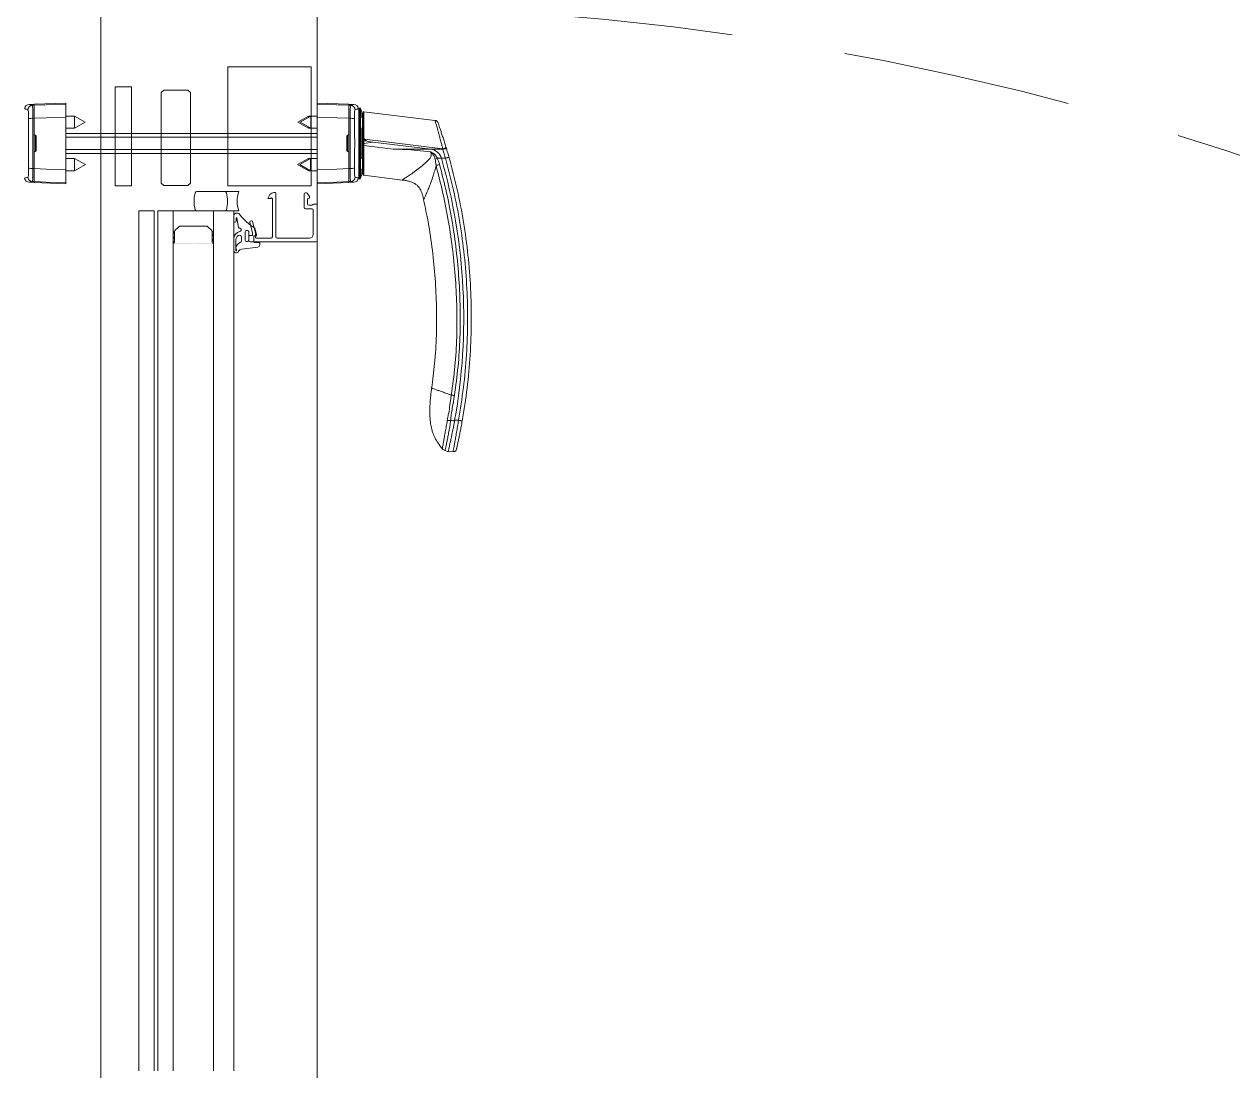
# Model space of a CAD drawing. Header units: millimetres. Extents: x 106699 to 122058, y 158555 to 162844.
# Drawn here: x 116308.25 to 116341.77, y 161797.69 to 161826.71 of the extents above; entities that cross this region are included whole.
import ezdxf

# ---------------------------------------------------------------- set-up
doc = ezdxf.new("R2010")
doc.units = ezdxf.units.MM
doc.linetypes.add('$0$4+1 daire_(K) TİP A - C BLOK$0$4+1 (K) 1$0$3+1 daire1$0$131121 243C_L00F00(plan)$0$HIDDEN2', pattern=[4.7625, 3.175, -1.5875])
doc.layers.add('300_Z4_STR_F03$0$AUDIT_D_220920114151-103', color=251, linetype='Continuous', lineweight=5)
doc.layers.add('S2000-002 Çizgi', color=7, linetype='Continuous')

# ---------------------------------------------------------------- blocks, each defined once
blk = doc.blocks.new('A$C247bf20d')
at = {"layer": '300_Z4_STR_F03$0$AUDIT_D_220920114151-103', "lineweight": 9, "true_color": 0x5c5c5c}
h = blk.add_hatch(dxfattribs=at)
h.set_pattern_fill('ANSI37', color=251, scale=0.028028, angle=900, style=0)
h.set_pattern_definition([(135, (1972.12142, -108.14517), (0.062924002, 0.062924002), []), (45, (1972.12142, -108.14517), (0.062924002, -0.062924002), [])])
edge = h.paths.add_edge_path()
edge.add_line((2017.042, 369.403), (2017.042, 369.123))
edge.add_arc((2017.024, 369.123), 0.0175, 180, 360, ccw=False)
edge.add_line((2017.007, 369.123), (2017.007, 369.403))
edge.add_arc((2017.024, 369.403), 0.0175, 0, 180, ccw=False)
h = blk.add_hatch(color=251, dxfattribs=at)
edge = h.paths.add_edge_path(flags=16)
edge.add_arc((2017.094, 369.416), 0.0399, 135, 180, ccw=False)
edge.add_line((2017.066, 369.445), (2017.175, 369.554))
edge.add_arc((2017.204, 369.526), 0.0399, 90, 135, ccw=False)
edge.add_line((2017.204, 369.566), (2017.931, 369.566))
edge.add_arc((2017.931, 369.526), 0.0399, 405, 450, ccw=False)
edge.add_line((2017.959, 369.554), (2018.068, 369.445))
edge.add_arc((2018.04, 369.416), 0.0399, 360, 405, ccw=False)
edge.add_line((2018.08, 369.416), (2018.08, 369.14))
edge.add_arc((2018.04, 369.14), 0.0399, 270, 360, ccw=False)
edge.add_line((2018.04, 369.101), (2017.608, 369.101))
edge.add_arc((2017.567, 369.061), 0.0568, 403.7377, 496.2623)
edge.add_line((2017.526, 369.101), (2017.094, 369.101))
edge.add_arc((2017.094, 369.14), 0.0399, 180, 270, ccw=False)
edge.add_line((2017.054, 369.14), (2017.054, 369.416))
edge = h.paths.add_edge_path()
edge.add_line((2017.042, 369.416), (2017.042, 369.14))
edge.add_arc((2017.094, 369.14), 0.0526, 180, 270)
edge.add_line((2017.094, 369.088), (2017.191, 369.088))
edge.add_line((2017.191, 369.088), (2017.199, 369.097))
edge.add_line((2017.199, 369.097), (2017.208, 369.088))
edge.add_line((2017.208, 369.088), (2017.532, 369.088))
edge.add_arc((2017.567, 369.061), 0.0441, 37.0976, 142.9024, ccw=False)
edge.add_line((2017.602, 369.088), (2017.926, 369.088))
edge.add_line((2017.926, 369.088), (2017.935, 369.097))
edge.add_line((2017.935, 369.097), (2017.944, 369.088))
edge.add_line((2017.944, 369.088), (2018.04, 369.088))
edge.add_arc((2018.04, 369.14), 0.0526, 270, 360)
edge.add_line((2018.093, 369.14), (2018.093, 369.416))
edge.add_arc((2018.04, 369.416), 0.0526, 360, 405)
edge.add_line((2018.077, 369.454), (2017.968, 369.563))
edge.add_arc((2017.931, 369.526), 0.0526, 405, 450)
edge.add_line((2017.931, 369.578), (2017.204, 369.578))
edge.add_arc((2017.204, 369.526), 0.0526, 90, 135)
edge.add_line((2017.167, 369.563), (2017.057, 369.454))
edge.add_arc((2017.094, 369.416), 0.0526, 135, 180)
h = blk.add_hatch(dxfattribs=at)
h.set_pattern_fill('ANSI37', color=251, scale=0.028028, angle=900, style=0)
h.set_pattern_definition([(45, (2063.01315, -108.14517), (-0.062924002, 0.062924002), []), (135, (2063.01315, -108.14517), (-0.062924002, -0.062924002), [])])
edge = h.paths.add_edge_path()
edge.add_line((2018.093, 369.403), (2018.093, 369.123))
edge.add_arc((2018.11, 369.123), 0.0175, 180, 360)
edge.add_line((2018.128, 369.123), (2018.128, 369.403))
edge.add_arc((2018.11, 369.403), 0.0175, 360, 540)
at = {"layer": '300_Z4_STR_F03$0$AUDIT_D_220920114151-103', "color": 251, "lineweight": 9, "true_color": 0x5c5c5c}
for p, q in [((2015, 430.126), (2015, 295.051)), ((2021, 430.126), (2021, 295.051)), ((2013.153, 372.956), (2013.012, 372.952)), ((2013.101, 372.928), (2013.153, 372.93)), ((2013.11, 372.809), (2013.11, 372.809)), ((2014.035, 372.99), (2013.153, 372.959)), ((2013.153, 372.959), (2013.153, 372.932)), ((2014.035, 372.962), (2014.035, 372.99)), ((2021.883, 372.959), (2021, 372.99)), ((2021, 372.99), (2021, 372.962)), ((2021.883, 372.932), (2021.883, 372.959)), ((2022.024, 372.952), (2021.883, 372.956)), ((2021.883, 372.932), (2021.883, 372.93)), ((2021.883, 372.93), (2021.935, 372.928)), ((2021.883, 372.857), (2021.883, 372.856)), ((2022.184, 372.853), (2022.16, 372.853)), ((2022.16, 372.853), (2022.16, 370.893)), ((2022.184, 370.894), (2022.184, 372.853)), ((2022.238, 372.736), (2022.203, 372.838)), ((2022.203, 372.838), (2022.203, 370.908)), ((2013.153, 372.57), (2013.12, 372.568)), ((2013.153, 372.572), (2013.153, 372.116)), ((2014.27, 372.63), (2014.035, 372.63)), ((2014.035, 371.141), (2014.035, 372.605)), ((2014.571, 372.462), (2014.27, 372.63)), ((2014.27, 372.294), (2014.27, 372.63)), ((2014.27, 372.294), (2014.571, 372.462)), ((2020.766, 372.63), (2020.465, 372.462)), ((2020.465, 372.462), (2020.766, 372.294)), ((2020.829, 372.63), (2020.528, 372.462)), ((2020.528, 372.462), (2020.829, 372.294)), ((2020.829, 372.63), (2020.766, 372.63)), ((2020.766, 372.63), (2020.766, 372.595)), ((2021, 372.63), (2020.829, 372.63)), ((2020.829, 372.63), (2020.829, 372.294)), ((2021, 372.605), (2021, 371.141)), ((2021.883, 372.116), (2021.883, 372.572)), ((2021.915, 372.568), (2021.883, 372.57)), ((2022.238, 372.736), (2022.238, 372.627)), ((2022.267, 372.652), (2022.247, 372.709)), ((2022.247, 372.709), (2022.247, 372.606)), ((2022.257, 372.284), (2022.257, 372.568)), ((2022.26, 372.558), (2022.257, 372.568)), ((2022.267, 372.556), (2022.267, 372.652)), ((2022.267, 372.556), (2022.269, 372.547)), ((2022.268, 372.51), (2022.268, 372.52)), ((2022.268, 372.511), (2022.269, 372.513)), ((2022.268, 372.512), (2022.269, 372.513)), ((2022.268, 372.51), (2022.268, 372.25)), ((2022.276, 372.5), (2022.268, 372.5)), ((2022.269, 372.64), (2022.269, 372.547)), ((2022.269, 372.547), (2022.269, 372.513)), ((2022.297, 372.065), (2022.297, 372.753)), ((2022.297, 372.753), (2024.271, 372.511)), ((2013.153, 371.631), (2013.153, 372.116)), ((2013.153, 372.116), (2013.209, 372.083)), ((2014.035, 372.294), (2014.27, 372.294)), ((2014.035, 372.15), (2021, 372.15)), ((2020.766, 372.329), (2020.766, 372.294)), ((2020.766, 372.294), (2020.829, 372.294)), ((2020.829, 372.294), (2021, 372.294)), ((2021.883, 372.116), (2021.827, 372.083)), ((2021.883, 372.116), (2021.883, 371.631)), ((2022.238, 372.293), (2022.238, 371.453)), ((2022.245, 372.301), (2022.239, 372.301)), ((2022.265, 372.254), (2022.245, 372.282)), ((2022.247, 372.275), (2022.247, 371.471)), ((2022.26, 372.278), (2022.248, 372.278)), ((2022.257, 372.284), (2022.26, 372.278)), ((2022.268, 372.256), (2022.263, 372.256)), ((2022.267, 371.5), (2022.267, 372.246)), ((2022.269, 372.241), (2022.267, 372.246)), ((2022.268, 372.256), (2022.268, 372.25)), ((2022.268, 372.244), (2022.268, 372.25)), ((2022.269, 372.241), (2022.269, 371.505)), ((2013.192, 372.093), (2013.192, 371.653)), ((2013.209, 371.663), (2013.209, 372.083)), ((2021, 372.045), (2014.035, 372.045)), ((2022.276, 371.939), (2022.276, 372.055)), ((2022.276, 371.876), (2022.276, 371.939)), ((2022.276, 371.815), (2022.276, 371.876)), ((2022.296, 372.058), (2022.296, 371.941)), ((2022.297, 372.058), (2022.296, 372.058)), ((2022.296, 371.941), (2022.297, 371.941)), ((2022.297, 372.065), (2022.297, 372.058)), ((2022.297, 372.058), (2022.297, 372.058)), ((2022.297, 371.941), (2022.357, 371.949)), ((2022.297, 371.941), (2022.297, 371.875)), ((2022.297, 371.941), (2022.297, 371.941)), ((2022.544, 371.91), (2022.297, 371.875)), ((2022.297, 371.875), (2022.297, 371.874)), ((2022.297, 371.875), (2022.297, 371.874)), ((2022.297, 371.813), (2022.297, 371.874)), ((2022.297, 371.813), (2023.113, 371.713)), ((2024.487, 371.722), (2022.319, 371.989)), ((2022.42, 371.926), (2022.544, 371.91)), ((2022.544, 371.91), (2024.154, 371.713)), ((2013.209, 371.663), (2013.153, 371.631)), ((2013.153, 371.631), (2013.153, 371.174)), ((2014.035, 371.701), (2021, 371.701)), ((2021, 371.596), (2014.035, 371.596)), ((2014.277, 371.453), (2014.035, 371.453)), ((2014.578, 371.285), (2014.277, 371.453)), ((2014.277, 371.221), (2014.277, 371.453)), ((2020.759, 371.453), (2020.457, 371.285)), ((2020.822, 371.453), (2020.521, 371.285)), ((2020.822, 371.453), (2020.759, 371.453)), ((2020.759, 371.453), (2020.759, 371.417)), ((2021, 371.453), (2020.822, 371.453)), ((2020.822, 371.453), (2020.822, 371.116)), ((2021.827, 371.663), (2021.883, 371.631)), ((2021.883, 371.174), (2021.883, 371.631)), ((2022.239, 371.445), (2022.245, 371.445)), ((2022.245, 371.464), (2022.265, 371.493)), ((2022.26, 371.468), (2022.248, 371.468)), ((2022.26, 371.468), (2022.257, 371.462)), ((2022.257, 371.178), (2022.257, 371.462)), ((2022.268, 371.49), (2022.263, 371.491)), ((2022.267, 371.5), (2022.269, 371.505)), ((2022.268, 371.496), (2022.268, 371.502)), ((2022.268, 371.496), (2022.268, 371.49)), ((2022.268, 371.496), (2022.268, 371.237)), ((2023.113, 371.713), (2024.154, 371.713)), ((2024.49, 371.712), (2024.154, 371.713)), ((2024.336, 371.461), (2024.448, 371.461)), ((2024.559, 371.461), (2024.448, 371.461)), ((2024.49, 371.712), (2024.487, 371.722)), ((2024.49, 371.708), (2024.49, 371.712)), ((2024.586, 371.738), (2024.589, 371.728)), ((2013.12, 371.178), (2013.153, 371.177)), ((2014.035, 371.116), (2014.277, 371.116)), ((2014.277, 371.116), (2014.578, 371.285)), ((2014.277, 371.116), (2014.277, 371.221)), ((2020.457, 371.285), (2020.759, 371.116)), ((2020.521, 371.285), (2020.822, 371.116)), ((2020.759, 371.152), (2020.759, 371.116)), ((2020.759, 371.116), (2020.822, 371.116)), ((2020.822, 371.116), (2021, 371.116)), ((2021.883, 371.177), (2021.915, 371.178)), ((2022.238, 371.119), (2022.238, 371.01)), ((2022.247, 371.141), (2022.247, 371.037)), ((2022.247, 371.037), (2022.267, 371.095)), ((2022.257, 371.178), (2022.26, 371.188)), ((2022.269, 371.2), (2022.267, 371.19)), ((2022.267, 371.095), (2022.267, 371.19)), ((2022.268, 371.246), (2022.276, 371.247)), ((2022.268, 371.227), (2022.268, 371.237)), ((2022.269, 371.233), (2022.269, 371.2)), ((2022.269, 371.2), (2022.269, 371.106)), ((2013.012, 370.795), (2013.153, 370.79)), ((2013.153, 370.817), (2013.101, 370.818)), ((2013.11, 370.938), (2013.11, 370.938)), ((2013.11, 370.937), (2013.11, 370.937)), ((2013.11, 370.937), (2013.11, 370.937)), ((2013.153, 370.89), (2013.152, 370.891)), ((2013.153, 370.814), (2013.153, 370.817)), ((2013.153, 370.814), (2013.153, 370.787)), ((2013.153, 370.787), (2014.035, 370.756)), ((2014.035, 370.756), (2014.035, 370.784)), ((2021, 370.756), (2021.883, 370.787)), ((2021, 370.784), (2021, 370.756)), ((2021.883, 370.907), (2021.883, 370.89)), ((2021.883, 370.89), (2021.883, 370.89)), ((2021.935, 370.818), (2021.883, 370.817)), ((2021.883, 370.787), (2021.883, 370.814)), ((2021.883, 370.79), (2022.024, 370.795)), ((2022.16, 370.893), (2022.184, 370.894)), ((2022.203, 370.908), (2022.238, 371.01)), ((2022.295, 370.988), (2022.297, 370.988)), ((2022.295, 370.988), (2022.295, 370.988)), ((2019.837, 370.515), (2019.807, 370.515)), ((2019.837, 370.515), (2019.807, 370.515)), ((2019.858, 369.28), (2019.858, 370.494)), ((2019.858, 369.28), (2019.858, 370.494)), ((2020.643, 370.472), (2020.643, 370.093)), ((2020.643, 370.472), (2020.643, 370.093)), ((2020.695, 370.507), (2020.678, 370.507)), ((2020.695, 370.507), (2020.678, 370.507)), ((2020.788, 370.4), (2020.723, 370.492)), ((2020.788, 370.4), (2020.723, 370.492)), ((2019.637, 370.346), (2019.697, 370.346)), ((2019.637, 370.346), (2019.697, 370.346)), ((2019.76, 370.335), (2019.76, 369.281)), ((2019.76, 370.335), (2019.76, 369.281)), ((2020.734, 370.192), (2020.734, 370.323)), ((2020.734, 370.192), (2020.734, 370.323)), ((2020.742, 370.336), (2020.782, 370.355)), ((2020.742, 370.336), (2020.782, 370.355)), ((2020.846, 370.157), (2020.769, 370.157)), ((2020.846, 370.157), (2020.769, 370.157)), ((2020.79, 370.367), (2020.79, 370.392)), ((2020.79, 370.367), (2020.79, 370.392)), ((2020.885, 370.181), (2020.87, 370.167)), ((2020.885, 370.181), (2020.87, 370.167)), ((2021, 370.192), (2020.91, 370.192)), ((2021, 370.192), (2020.91, 370.192)), ((2021, 369.176), (2021, 370.192)), ((2021, 369.176), (2021, 370.192)), ((2020.678, 370.058), (2020.86, 370.058)), ((2020.678, 370.058), (2020.86, 370.058)), ((2020.895, 370.023), (2020.895, 369.351)), ((2020.895, 370.023), (2020.895, 369.351)), ((2019.132, 369.687), (2019.213, 369.386)), ((2019.132, 369.687), (2019.213, 369.386)), ((2019.187, 369.724), (2019.147, 369.713)), ((2019.187, 369.724), (2019.147, 369.713)), ((2019.297, 369.397), (2019.213, 369.709)), ((2019.297, 369.397), (2019.213, 369.709)), ((2019.107, 369.295), (2019.107, 369.176)), ((2019.107, 369.295), (2019.107, 369.176)), ((2019.192, 369.316), (2019.128, 369.316)), ((2019.192, 369.316), (2019.128, 369.316)), ((2019.142, 369.14), (2020.965, 369.14)), ((2019.142, 369.14), (2020.965, 369.14)), ((2019.213, 369.386), (2019.213, 369.337)), ((2019.213, 369.386), (2019.213, 369.337)), ((2019.297, 369.267), (2019.297, 369.397)), ((2019.297, 369.267), (2019.297, 369.397)), ((2019.725, 369.246), (2019.318, 369.246)), ((2019.725, 369.246), (2019.318, 369.246)), ((2020.79, 369.246), (2019.893, 369.246)), ((2020.79, 369.246), (2019.893, 369.246)), ((2024.816, 364.196), (2024.924, 364.196)), ((2024.55, 363.354), (2024.635, 363.324)), ((2024.634, 363.324), (2024.77, 363.326))]:
    blk.add_line(p, q, dxfattribs=at)
for points in [[(2018.525, 370.7), (2020.837, 370.7), (2020.837, 373.993), (2018.525, 373.993)], [(2015.4, 373.44), (2015.855, 373.44), (2015.855, 370.693), (2015.4, 370.693)], [(2017.486, 370.775), (2017.486, 373.281), (2017.416, 373.351), (2016.75, 373.351), (2016.68, 373.281), (2016.68, 370.775), (2016.75, 370.705), (2017.416, 370.705)]]:
    blk.add_lwpolyline(points, close=True, dxfattribs=at)
for points in [[(2013.153, 372.932), (2013.488, 372.944), (2014.035, 372.962)], [(2021, 372.962), (2021.548, 372.944), (2021.883, 372.932)], [(2014.035, 372.605), (2013.488, 372.585), (2013.153, 372.572)], [(2021.883, 372.572), (2021.548, 372.585), (2021, 372.605)], [(2022.245, 372.598), (2022.249, 372.588), (2022.257, 372.568)], [(2022.247, 372.606), (2022.259, 372.577), (2022.267, 372.556)], [(2022.257, 372.284), (2022.255, 372.287), (2022.249, 372.295), (2022.245, 372.301)], [(2022.267, 372.246), (2022.255, 372.263), (2022.247, 372.275)], [(2022.245, 371.445), (2022.249, 371.451), (2022.257, 371.462)], [(2022.247, 371.471), (2022.259, 371.488), (2022.267, 371.5)], [(2013.153, 371.174), (2013.488, 371.162), (2014.035, 371.141)], [(2021, 371.141), (2021.548, 371.162), (2021.883, 371.174)], [(2022.257, 371.178), (2022.255, 371.173), (2022.249, 371.158), (2022.245, 371.148)], [(2022.267, 371.19), (2022.255, 371.161), (2022.247, 371.141)], [(2014.035, 370.784), (2013.488, 370.803), (2013.153, 370.814)], [(2021.883, 370.814), (2021.548, 370.803), (2021, 370.784)], [(2022.297, 370.988), (2023.011, 370.9), (2023.359, 370.857)], [(2016.059, 346.158), (2016.059, 369.999), (2016.48, 369.999), (2016.48, 346.158)], [(2017.007, 346.158), (2017.007, 369.999), (2016.586, 369.999), (2016.586, 346.158)], [(2018.128, 346.158), (2018.128, 369.999), (2018.688, 369.999), (2018.688, 346.158)]]:
    blk.add_lwpolyline(points, dxfattribs=at)
for points in [[(2017.622, 370.034, -0.148726), (2017.622, 370.507, -0.32701), (2017.67, 370.542), (2018.436, 370.542, -0.326981), (2018.484, 370.507, -0.148707), (2018.484, 370.034, -0.326981), (2018.436, 369.999), (2017.67, 369.998, -0.327043)], [(2018.827, 369.999, -0.16591), (2018.827, 370.542), (2018.436, 370.542, -0.326981), (2018.484, 370.507, -0.148707), (2018.484, 370.034, -0.326981), (2018.436, 369.999)], [(2018.128, 369.999), (2018.128, 369.421), (2018.093, 369.421, 0.177951), (2018.077, 369.454), (2017.968, 369.563, 0.198912), (2017.931, 369.578), (2017.204, 369.578, 0.198912), (2017.167, 369.563), (2017.057, 369.454, 0.177951), (2017.042, 369.421), (2017.007, 369.421), (2017.007, 369.999)], [(2019.409, 369.106, 0.414214), (2019.388, 369.127), (2019.261, 369.127, -0.414214), (2019.247, 369.141), (2019.247, 369.308), (2019.297, 369.308, 0.25821), (2019.319, 369.318, 0.25297), (2019.323, 369.343), (2019.275, 369.523, -0.088702), (2018.85, 369.907, 0.714466), (2018.687, 369.851), (2018.687, 369.72, 1), (2018.757, 369.72), (2018.757, 369.803, -0.915196), (2018.774, 369.805), (2018.82, 369.543, 0.363489), (2018.84, 369.526), (2018.862, 369.526, -0.845331), (2018.859, 369.432, 0.362404), (2018.687, 369.225), (2018.687, 368.91, 0.80698), (2018.821, 368.881, -0.26235), (2018.904, 368.942), (2019.359, 368.996, 0.379789), (2019.409, 369.052)], [(2019.409, 369.106, 0.414214), (2019.388, 369.127), (2019.261, 369.127, -0.414214), (2019.247, 369.141), (2019.247, 369.308), (2019.297, 369.308, 0.25821), (2019.319, 369.318, 0.25297), (2019.323, 369.343), (2019.275, 369.523, -0.088702), (2018.85, 369.907, 0.714466), (2018.687, 369.851), (2018.687, 369.72, 1), (2018.757, 369.72), (2018.757, 369.803, -0.915196), (2018.774, 369.805), (2018.82, 369.543, 0.363489), (2018.84, 369.526), (2018.862, 369.526, -0.845331), (2018.859, 369.432, 0.362404), (2018.687, 369.225), (2018.687, 368.91, 0.80698), (2018.821, 368.881, -0.26235), (2018.904, 368.942), (2019.359, 368.996, 0.379789), (2019.409, 369.052)], [(2017.042, 369.403), (2017.042, 369.123, -1), (2017.007, 369.123), (2017.007, 369.403, -1)], [(2018.093, 369.403), (2018.093, 369.123, 1), (2018.128, 369.123), (2018.128, 369.403, 1)], [(2019.107, 369.203, -0.414214), (2019.055, 369.151, -0.414214), (2019.002, 369.203), (2019.002, 369.409, -0.414214), (2019.055, 369.462, -0.414214), (2019.107, 369.409)], [(2019.107, 369.203, -0.414214), (2019.055, 369.151, -0.414214), (2019.002, 369.203), (2019.002, 369.409, -0.414214), (2019.055, 369.462, -0.414214), (2019.107, 369.409)], [(2018.904, 369.274, 0.612992), (2018.815, 369.32, 0.239931), (2018.743, 369.178), (2018.743, 368.906, 1), (2018.764, 368.906), (2018.764, 368.932, 0.317837), (2018.75, 368.952), (2018.75, 368.958, -0.317975), (2018.867, 369.123, 0.317975), (2018.904, 369.176), (2018.904, 369.274)], [(2018.904, 369.274, 0.612992), (2018.815, 369.32, 0.239931), (2018.743, 369.178), (2018.743, 368.906, 1), (2018.764, 368.906), (2018.764, 368.932, 0.317837), (2018.75, 368.952), (2018.75, 368.958, -0.317975), (2018.867, 369.123, 0.317975), (2018.904, 369.176), (2018.904, 369.274)]]:
    blk.add_lwpolyline(points, format="xyb", close=True, dxfattribs=at)
at = {"layer": '300_Z4_STR_F03$0$AUDIT_D_220920114151-103', "color": 251, "linetype": '$0$4+1 daire_(K) TİP A - C BLOK$0$4+1 (K) 1$0$3+1 daire1$0$131121 243C_L00F00(plan)$0$HIDDEN2', "lineweight": 9, "ltscale": 2, "true_color": 0x5c5c5c}
blk.add_arc((2021.186, 295.692), 80, 0, 90.13297, dxfattribs=at)
at = {"layer": '300_Z4_STR_F03$0$AUDIT_D_220920114151-103', "color": 251, "lineweight": 9, "true_color": 0x5c5c5c}
for centre, radius, start, end in [((2012.877, 372.832), 0.021, 43.5042, 91.5), ((2013.016, 372.826), 0.126, 91.9076, 170.3229), ((2013.106, 372.802), 0.126, 92.3055, 177.0393), ((2021.93, 372.802), 0.126, 2.961, 87.6942), ((2022.019, 372.826), 0.126, 9.6771, 88.0777), ((2022.159, 372.832), 0.021, 88.5, 136.4958), ((2022.183, 372.832), 0.021, 18.7258, 88.5), ((2013.09, 372.284), 0.286, 84.0045, 108.53), ((2021.945, 372.284), 0.286, 71.4699, 95.9956), ((2022.231, 372.703), 0.0175, 18.7258, 65.3228), ((2022.233, 372.6), 0.0159, 22.1055, 59.6312), ((2022.239, 372.606), 0.00872, 314.7673, 355.7467), ((2022.256, 372.558), 0.0104, 308.4495, 353.0639), ((2022.262, 372.547), 0.007, 299.3066, 353.1379), ((2022.233, 372.64), 0.035, 0, 18.7258), ((2022.297, 372.732), 0.021, 90, 180), ((2022.231, 372.273), 0.0175, 33.8557, 65.3228), ((2022.236, 372.265), 0.016, 42.684, 81.1098), ((2022.235, 372.276), 0.0123, 358.7971, 33.5111), ((2022.254, 372.247), 0.0123, 358.7468, 33.4886), ((2022.291, 371.895), 0.0462, 83.9364, 109.4607), ((2022.291, 371.949), 0.0752, 257.8838, 273.9876), ((2022.291, 371.889), 0.0752, 257.8839, 273.9848), ((2022.437, 372.065), 0.14, 212.8691, 263), ((2022.236, 371.482), 0.016, 278.9102, 317.3011), ((2022.231, 371.474), 0.0175, 294.6772, 326.1443), ((2022.235, 371.471), 0.0123, 326.4841, 1.2076), ((2022.254, 371.5), 0.0123, 326.5026, 1.2555), ((2024.111, 371.365), 0.35, 15.9347, 83), ((2008.945, 367.035), 16.123, 349.8597, 15.9347), ((2013.09, 371.462), 0.286, 251.469, 275.996), ((2021.945, 371.462), 0.286, 264.0039, 288.531), ((2022.233, 371.147), 0.0159, 300.506, 337.8801), ((2022.239, 371.14), 0.00873, 4.2668, 45.3612), ((2022.257, 371.189), 0.0102, 6.6875, 49.913), ((2022.262, 371.199), 0.00696, 6.7597, 60.0784), ((2022.233, 371.106), 0.035, 341.2742, 0), ((2012.877, 370.914), 0.021, 268.5, 316.4958), ((2013.016, 370.921), 0.126, 189.6771, 268.0777), ((2013.106, 370.944), 0.126, 182.9608, 267.6943), ((2021.918, 370.848), 0.035, 149.4952, 180), ((2021.93, 370.944), 0.126, 272.3059, 357.0389), ((2022.019, 370.921), 0.126, 271.9076, 350.3229), ((2022.159, 370.914), 0.021, 223.5042, 271.5), ((2022.183, 370.915), 0.021, 271.5, 341.2742), ((2022.231, 371.043), 0.0175, 294.6772, 341.2742), ((2019.844, 370.308), 0.21, 101.2736, 169.7637), ((2019.844, 370.308), 0.21, 101.2736, 169.7637), ((2019.807, 370.494), 0.021, 90, 101.2736), ((2019.807, 370.494), 0.021, 90, 101.2736), ((2019.837, 370.494), 0.021, 0.2376, 90), ((2019.837, 370.494), 0.021, 0.2376, 90), ((2020.678, 370.472), 0.035, 90, 180), ((2020.678, 370.472), 0.035, 90, 180), ((2020.695, 370.472), 0.035, 34.9601, 90), ((2020.695, 370.472), 0.035, 34.9601, 90), ((2019.697, 370.381), 0.035, 270, 310.7401), ((2019.697, 370.381), 0.035, 270, 310.7401), ((2019.736, 370.336), 0.0245, 358.5321, 130.7401), ((2019.736, 370.336), 0.0245, 358.5321, 130.7401), ((2020.678, 370.093), 0.035, 180, 270), ((2020.678, 370.093), 0.035, 180, 270), ((2020.748, 370.323), 0.014, 115, 180), ((2020.748, 370.323), 0.014, 115, 180), ((2020.769, 370.192), 0.035, 180, 270), ((2020.769, 370.192), 0.035, 180, 270), ((2020.776, 370.367), 0.014, 295, 0), ((2020.776, 370.367), 0.014, 295, 0), ((2020.776, 370.392), 0.014, 0, 34.9601), ((2020.776, 370.392), 0.014, 0, 34.9601), ((2020.846, 370.192), 0.035, 270, 314.9862), ((2020.846, 370.192), 0.035, 270, 314.9862), ((2020.91, 370.157), 0.035, 90, 134.9862), ((2020.91, 370.157), 0.035, 90, 134.9862), ((2020.86, 370.023), 0.035, 360, 90), ((2020.86, 370.023), 0.035, 360, 90), ((2019.152, 369.692), 0.021, 105, 195), ((2019.152, 369.692), 0.021, 105, 195), ((2019.193, 369.703), 0.021, 15, 105), ((2019.193, 369.703), 0.021, 15, 105), ((2019.128, 369.295), 0.021, 90, 180), ((2019.128, 369.295), 0.021, 90, 180), ((2019.142, 369.176), 0.035, 180, 270), ((2019.142, 369.176), 0.035, 180, 270), ((2019.192, 369.337), 0.021, 270, 0), ((2019.192, 369.337), 0.021, 270, 0), ((2019.318, 369.267), 0.021, 180, 270), ((2019.318, 369.267), 0.021, 180, 270), ((2019.725, 369.281), 0.035, 270, 0), ((2019.725, 369.281), 0.035, 270, 0), ((2019.893, 369.281), 0.035, 180.2376, 270), ((2019.893, 369.281), 0.035, 180.2376, 270), ((2020.79, 369.351), 0.105, 270, 0), ((2020.79, 369.351), 0.105, 270, 0), ((2020.965, 369.176), 0.035, 270, 0), ((2020.965, 369.176), 0.035, 270, 0)]:
    blk.add_arc(centre, radius, start, end, dxfattribs=at)
for centre, major_axis, ratio, start_param, end_param in [((2013.131, 372.809), (-0.0149, -0.0149), 0.999625, 5.273133, 5.497769), ((2022.297, 371.899), (0.004, -0.356), 0.000772, 4.594386, 4.780982), ((2013.131, 370.937), (0.0149, -0.0149), 0.999625, 3.927009, 4.229002)]:
    blk.add_ellipse(centre, major_axis=major_axis, ratio=ratio, start_param=start_param, end_param=end_param, dxfattribs=at)
for points, knots in [([(2012.98, 372.808), (2012.954, 372.815), (2012.906, 372.828), (2012.898, 372.83), (2012.894, 372.831)], [0, 0, 0, 0, 0.5497756, 1, 1, 1, 1]), ([(2012.999, 372.555), (2013, 372.587), (2013, 372.652), (2012.997, 372.732), (2012.991, 372.787), (2012.984, 372.806), (2012.981, 372.808), (2012.98, 372.808)], [0, 0, 0, 0, 0.238421, 0.476852, 0.715264, 0.955161, 1, 1, 1, 1]), ([(2013.012, 372.952), (2013.016, 372.951), (2013.023, 372.949), (2013.075, 372.935), (2013.101, 372.928)], [0, 0, 0, 0, 0.497416, 1, 1, 1, 1]), ([(2013.101, 372.928), (2013.101, 372.927), (2013.105, 372.925), (2013.11, 372.898), (2013.116, 372.819), (2013.12, 372.705), (2013.12, 372.614), (2013.12, 372.568)], [0, 0, 0, 0, 0.044716, 0.284202, 0.522621, 0.76132, 1, 1, 1, 1]), ([(2013.153, 372.572), (2013.153, 372.619), (2013.153, 372.711), (2013.153, 372.825), (2013.153, 372.904), (2013.153, 372.93), (2013.153, 372.932), (2013.153, 372.932)], [0, 0, 0, 0, 0.241411, 0.482827, 0.724127, 0.965411, 1, 1, 1, 1]), ([(2013.153, 372.93), (2013.153, 372.924), (2013.153, 372.912), (2013.153, 372.835), (2013.153, 372.726), (2013.153, 372.629), (2013.153, 372.576), (2013.153, 372.57)], [0, 0, 0, 0, 0.241317, 0.482639, 0.723845, 0.965033, 1, 1, 1, 1]), ([(2014.035, 372.962), (2014.035, 372.956), (2014.035, 372.944), (2014.035, 372.868), (2014.035, 372.759), (2014.035, 372.663), (2014.035, 372.611), (2014.035, 372.605)], [0, 0, 0, 0, 0.242488, 0.484982, 0.727361, 0.969724, 1, 1, 1, 1]), ([(2021, 372.605), (2021, 372.651), (2021, 372.743), (2021, 372.857), (2021, 372.935), (2021, 372.96), (2021, 372.962), (2021, 372.962)], [0, 0, 0, 0, 0.242488, 0.484982, 0.727361, 0.969724, 1, 1, 1, 1]), ([(2021.883, 372.932), (2021.883, 372.926), (2021.883, 372.914), (2021.883, 372.838), (2021.883, 372.729), (2021.883, 372.632), (2021.883, 372.579), (2021.883, 372.572)], [0, 0, 0, 0, 0.241411, 0.482827, 0.724127, 0.965411, 1, 1, 1, 1]), ([(2021.883, 372.57), (2021.883, 372.616), (2021.883, 372.708), (2021.883, 372.822), (2021.883, 372.901), (2021.883, 372.927), (2021.883, 372.929), (2021.883, 372.93)], [0, 0, 0, 0, 0.241317, 0.482639, 0.723844, 0.965033, 1, 1, 1, 1]), ([(2021.915, 372.568), (2021.915, 372.575), (2021.915, 372.629), (2021.916, 372.725), (2021.92, 372.834), (2021.926, 372.91), (2021.932, 372.922), (2021.935, 372.928)], [0, 0, 0, 0, 0.036478, 0.275392, 0.516064, 0.758288, 1, 1, 1, 1]), ([(2021.935, 372.928), (2021.959, 372.934), (2022.008, 372.947), (2022.031, 372.954), (2022.024, 372.952), (2022.024, 372.952)], [0, 0, 0, 0, 0.497414, 0.9948278, 1, 1, 1, 1]), ([(2022.056, 372.808), (2022.053, 372.804), (2022.046, 372.796), (2022.039, 372.742), (2022.036, 372.665), (2022.035, 372.598), (2022.036, 372.56), (2022.036, 372.555)], [0, 0, 0, 0, 0.242205, 0.484487, 0.724913, 0.963548, 1, 1, 1, 1]), ([(2022.141, 372.831), (2022.138, 372.83), (2022.13, 372.828), (2022.082, 372.815), (2022.056, 372.808)], [0, 0, 0, 0, 0.444494, 1, 1, 1, 1]), ([(2012.999, 371.191), (2012.997, 371.303), (2012.993, 371.527), (2012.992, 371.868), (2012.993, 372.212), (2012.997, 372.441), (2012.999, 372.555)], [0, 0, 0, 0, 0.247406, 0.494811, 0.747405, 1, 1, 1, 1]), ([(2013.12, 372.568), (2013.118, 372.454), (2013.114, 372.226), (2013.113, 371.878), (2013.114, 371.528), (2013.118, 371.294), (2013.12, 371.178)], [0, 0, 0, 0, 0.247407, 0.494815, 0.747407, 1, 1, 1, 1]), ([(2021.915, 371.178), (2021.917, 371.292), (2021.921, 371.521), (2021.923, 371.868), (2021.922, 372.219), (2021.917, 372.452), (2021.915, 372.568)], [0, 0, 0, 0, 0.247408, 0.494815, 0.747408, 1, 1, 1, 1]), ([(2022.036, 372.555), (2022.038, 372.443), (2022.042, 372.219), (2022.044, 371.878), (2022.042, 371.534), (2022.038, 371.306), (2022.036, 371.191)], [0, 0, 0, 0, 0.247406, 0.494811, 0.747405, 1, 1, 1, 1]), ([(2022.245, 372.598), (2022.244, 372.6), (2022.243, 372.605), (2022.24, 372.613), (2022.239, 372.619), (2022.238, 372.624), (2022.238, 372.626), (2022.238, 372.627)], [0, 0, 0, 0, 0.225758, 0.451668, 0.67277, 0.884004, 1, 1, 1, 1]), ([(2022.268, 372.52), (2022.268, 372.523), (2022.267, 372.53), (2022.265, 372.543), (2022.262, 372.552), (2022.26, 372.558)], [0, 0, 0, 0, 0.253022, 0.506054, 1, 1, 1, 1]), ([(2022.276, 372.055), (2022.276, 372.096), (2022.276, 372.178), (2022.276, 372.3), (2022.276, 372.417), (2022.276, 372.53), (2022.276, 372.621), (2022.276, 372.685), (2022.276, 372.725), (2022.276, 372.73), (2022.276, 372.732)], [0, 0, 0, 0, 0.109881, 0.219761, 0.345355, 0.470944, 0.622596, 0.746269, 0.86994, 1, 1, 1, 1]), ([(2024.487, 371.722), (2024.48, 371.753), (2024.467, 371.804), (2024.446, 371.881), (2024.428, 371.951), (2024.406, 372.033), (2024.383, 372.118), (2024.36, 372.202), (2024.338, 372.278), (2024.319, 372.346), (2024.302, 372.404), (2024.286, 372.458), (2024.273, 372.502), (2024.272, 372.508), (2024.271, 372.511)], [0, 0, 0, 0, 0.072678, 0.124082, 0.189339, 0.248148, 0.3377, 0.420643, 0.497017, 0.584209, 0.667701, 0.747622, 0.875232, 1, 1, 1, 1]), ([(2024.357, 372.442), (2024.353, 372.453), (2024.346, 372.472), (2024.328, 372.494), (2024.302, 372.507), (2024.283, 372.509), (2024.271, 372.511)], [0, 0, 0, 0, 0.301286, 0.499999, 0.698715, 1, 1, 1, 1]), ([(2024.357, 372.442), (2024.358, 372.439), (2024.36, 372.433), (2024.375, 372.389), (2024.398, 372.322), (2024.429, 372.233), (2024.464, 372.126), (2024.503, 372.006), (2024.544, 371.876), (2024.572, 371.784), (2024.586, 371.738)], [0, 0, 0, 0, 0.124617, 0.249642, 0.373978, 0.499202, 0.62391, 0.749287, 0.874257, 1, 1, 1, 1]), ([(2022.238, 372.293), (2022.238, 372.295), (2022.238, 372.299), (2022.239, 372.303), (2022.241, 372.304), (2022.243, 372.304), (2022.245, 372.302), (2022.245, 372.301)], [0, 0, 0, 0, 0.2002193, 0.4002876, 0.6048116, 0.8184389, 1, 1, 1, 1]), ([(2022.26, 372.278), (2022.261, 372.276), (2022.263, 372.273), (2022.266, 372.265), (2022.267, 372.26), (2022.268, 372.256)], [0, 0, 0, 0, 0.253076, 0.50615, 1, 1, 1, 1]), ([(2022.268, 372.241), (2022.268, 372.243), (2022.268, 372.246), (2022.267, 372.25), (2022.266, 372.252)], [0, 0, 0, 0, 0.448936, 1, 1, 1, 1]), ([(2021.827, 372.083), (2021.827, 372.041), (2021.827, 371.957), (2021.827, 371.817), (2021.827, 371.719), (2021.827, 371.663)], [0, 0, 0, 0, 0.301078, 0.602155, 1, 1, 1, 1]), ([(2021.843, 372.093), (2021.843, 372.073), (2021.843, 372.011), (2021.843, 371.907), (2021.843, 371.78), (2021.843, 371.696), (2021.843, 371.653)], [0, 0, 0, 0, 0.1356547, 0.4237695, 0.7118844, 1, 1, 1, 1]), ([(2022.296, 372.058), (2022.293, 372.058), (2022.289, 372.058), (2022.283, 372.057), (2022.278, 372.056), (2022.276, 372.055), (2022.276, 372.055), (2022.276, 372.055), (2022.276, 372.055)], [0, 0, 0, 0, 0.219186, 0.438365, 0.657688, 0.877302, 0.976811, 1, 1, 1, 1]), ([(2022.276, 371.009), (2022.276, 371.011), (2022.276, 371.016), (2022.276, 371.047), (2022.276, 371.103), (2022.276, 371.183), (2022.276, 371.282), (2022.276, 371.399), (2022.276, 371.529), (2022.276, 371.669), (2022.276, 371.766), (2022.276, 371.815)], [0, 0, 0, 0, 0.083479, 0.197202, 0.310925, 0.425471, 0.540021, 0.655022, 0.770028, 0.885012, 1, 1, 1, 1]), ([(2022.319, 371.989), (2022.312, 372.003), (2022.3, 372.025), (2022.298, 372.049), (2022.297, 372.058)], [0, 0, 0, 0, 0.637899, 1, 1, 1, 1]), ([(2022.297, 370.988), (2022.297, 370.991), (2022.297, 370.998), (2022.297, 371.048), (2022.297, 371.123), (2022.297, 371.226), (2022.297, 371.351), (2022.297, 371.494), (2022.297, 371.649), (2022.297, 371.759), (2022.297, 371.813)], [0, 0, 0, 0, 0.125578, 0.250178, 0.375537, 0.500083, 0.625375, 0.75001, 0.875134, 1, 1, 1, 1]), ([(2022.245, 371.445), (2022.244, 371.444), (2022.243, 371.442), (2022.24, 371.442), (2022.239, 371.445), (2022.238, 371.449), (2022.238, 371.452), (2022.238, 371.453)], [0, 0, 0, 0, 0.225754, 0.451663, 0.672764, 0.883996, 1, 1, 1, 1]), ([(2022.268, 371.49), (2022.268, 371.489), (2022.267, 371.485), (2022.265, 371.477), (2022.262, 371.472), (2022.26, 371.468)], [0, 0, 0, 0, 0.253026, 0.50605, 1, 1, 1, 1]), ([(2022.264, 371.493), (2022.265, 371.494), (2022.268, 371.498), (2022.269, 371.502), (2022.268, 371.505), (2022.268, 371.505)], [0, 0, 0, 0, 0.335214, 0.968186, 1, 1, 1, 1]), ([(2023.113, 371.713), (2023.113, 371.713), (2023.118, 371.713), (2023.146, 371.713), (2023.248, 371.712), (2023.466, 371.707), (2023.781, 371.681), (2024.022, 371.654), (2024.143, 371.64)], [0, 0, 0, 0, 0.000004, 0.014222, 0.080424, 0.295642, 0.647743, 1, 1, 1, 1]), ([(2023.359, 370.857), (2023.361, 370.858), (2023.364, 370.86), (2023.384, 370.873), (2023.415, 370.892), (2023.47, 370.928), (2023.561, 370.988), (2023.693, 371.081), (2023.84, 371.191), (2023.968, 371.294), (2024.067, 371.386), (2024.123, 371.447), (2024.159, 371.501), (2024.169, 371.547), (2024.164, 371.595), (2024.15, 371.624), (2024.143, 371.639)], [0, 0, 0, 0, 0.056894, 0.113966, 0.17255, 0.232658, 0.355651, 0.484942, 0.616992, 0.751147, 0.81715, 0.881007, 0.91119, 0.939729, 0.968729, 1, 1, 1, 1]), ([(2024.143, 371.639), (2024.144, 371.639), (2024.15, 371.637), (2024.17, 371.626), (2024.22, 371.602), (2024.287, 371.549), (2024.319, 371.49), (2024.336, 371.461), (2024.336, 371.461)], [0, 0, 0, 0, 0.007253, 0.077785, 0.254793, 0.628376, 0.999984, 1, 1, 1, 1]), ([(2024.273, 371.432), (2024.266, 371.46), (2024.251, 371.519), (2024.207, 371.584), (2024.168, 371.619), (2024.15, 371.634), (2024.145, 371.637), (2024.144, 371.638), (2024.143, 371.638), (2024.143, 371.638)], [0, 0, 0, 0, 0.3484046, 0.7256195, 0.923565, 0.9815293, 0.9947521, 0.9999828, 1, 1, 1, 1]), ([(2024.273, 371.432), (2024.284, 371.437), (2024.304, 371.446), (2024.325, 371.456), (2024.336, 371.461)], [0, 0, 0, 0, 0.499994, 1, 1, 1, 1]), ([(2024.299, 371.259), (2024.295, 371.289), (2024.288, 371.347), (2024.278, 371.404), (2024.273, 371.432)], [0, 0, 0, 0, 0.514343, 1, 1, 1, 1]), ([(2024.336, 371.461), (2024.348, 371.433), (2024.372, 371.376), (2024.39, 371.317), (2024.398, 371.286)], [0, 0, 0, 0, 0.486287, 1, 1, 1, 1]), ([(2024.487, 371.722), (2024.504, 371.727), (2024.527, 371.734), (2024.552, 371.74), (2024.565, 371.742), (2024.574, 371.743), (2024.584, 371.743), (2024.585, 371.74), (2024.586, 371.738)], [0, 0, 0, 0, 0.311914, 0.412777, 0.500001, 0.587223, 0.688084, 1, 1, 1, 1]), ([(2024.49, 371.712), (2024.504, 371.716), (2024.525, 371.722), (2024.551, 371.728), (2024.569, 371.732), (2024.58, 371.733), (2024.587, 371.732), (2024.588, 371.73), (2024.589, 371.728)], [0, 0, 0, 0, 0.251476, 0.376991, 0.502346, 0.627439, 0.75113, 1, 1, 1, 1]), ([(2024.49, 371.708), (2024.504, 371.712), (2024.524, 371.718), (2024.551, 371.725), (2024.569, 371.73), (2024.58, 371.731), (2024.587, 371.731), (2024.588, 371.73), (2024.589, 371.728)], [0, 0, 0, 0, 0.250278, 0.374952, 0.499669, 0.624479, 0.749478, 1, 1, 1, 1]), ([(2024.559, 371.461), (2024.548, 371.501), (2024.527, 371.58), (2024.499, 371.661), (2024.491, 371.704), (2024.49, 371.708)], [0, 0, 0, 0, 0.486976, 0.955398, 1, 1, 1, 1]), ([(2024.559, 371.461), (2024.577, 371.466), (2024.6, 371.473), (2024.627, 371.48), (2024.639, 371.484), (2024.648, 371.486), (2024.658, 371.489), (2024.658, 371.489), (2024.659, 371.489)], [0, 0, 0, 0, 0.313269, 0.413647, 0.500001, 0.586354, 0.68673, 1, 1, 1, 1]), ([(2024.924, 364.196), (2024.973, 364.498), (2025.07, 365.102), (2025.151, 366.017), (2025.183, 366.934), (2025.163, 367.852), (2025.091, 368.766), (2024.967, 369.675), (2024.795, 370.575), (2024.638, 371.166), (2024.559, 371.461)], [0, 0, 0, 0, 0.1250862, 0.2501001, 0.3752494, 0.5002431, 0.6253767, 0.7502625, 0.8750044, 1, 1, 1, 1]), ([(2024.589, 371.728), (2024.593, 371.715), (2024.605, 371.675), (2024.628, 371.595), (2024.647, 371.529), (2024.659, 371.489)], [0, 0, 0, 0, 0.173983, 0.499997, 1, 1, 1, 1]), ([(2024.659, 371.489), (2024.738, 371.192), (2024.896, 370.597), (2025.069, 369.69), (2025.194, 368.775), (2025.266, 367.855), (2025.286, 366.932), (2025.254, 366.009), (2025.173, 365.089), (2025.075, 364.482), (2025.026, 364.178)], [0, 0, 0, 0, 0.125, 0.2499999, 0.3749999, 0.4999999, 0.625, 0.7499999, 0.8749999, 1, 1, 1, 1]), ([(2012.98, 370.938), (2012.983, 370.942), (2012.989, 370.95), (2012.996, 371.004), (2013, 371.081), (2013, 371.149), (2013, 371.186), (2012.999, 371.191)], [0, 0, 0, 0, 0.242205, 0.484487, 0.724913, 0.963548, 1, 1, 1, 1]), ([(2013.12, 371.178), (2013.12, 371.171), (2013.121, 371.118), (2013.12, 371.021), (2013.116, 370.912), (2013.109, 370.836), (2013.104, 370.824), (2013.101, 370.818)], [0, 0, 0, 0, 0.036477, 0.275392, 0.516064, 0.758288, 1, 1, 1, 1]), ([(2013.153, 371.177), (2013.153, 371.131), (2013.153, 371.038), (2013.153, 370.924), (2013.153, 370.845), (2013.153, 370.819), (2013.153, 370.817), (2013.153, 370.817)], [0, 0, 0, 0, 0.241316, 0.482638, 0.723844, 0.965033, 1, 1, 1, 1]), ([(2013.153, 370.814), (2013.153, 370.82), (2013.153, 370.832), (2013.153, 370.908), (2013.153, 371.018), (2013.153, 371.114), (2013.153, 371.167), (2013.153, 371.174)], [0, 0, 0, 0, 0.241411, 0.482827, 0.724127, 0.96541, 1, 1, 1, 1]), ([(2014.035, 371.141), (2014.035, 371.095), (2014.035, 371.003), (2014.035, 370.89), (2014.035, 370.811), (2014.035, 370.787), (2014.035, 370.784), (2014.035, 370.784)], [0, 0, 0, 0, 0.242489, 0.484983, 0.727361, 0.969724, 1, 1, 1, 1]), ([(2021, 370.784), (2021, 370.79), (2021, 370.802), (2021, 370.878), (2021, 370.988), (2021, 371.083), (2021, 371.136), (2021, 371.141)], [0, 0, 0, 0, 0.242488, 0.484982, 0.72736, 0.969723, 1, 1, 1, 1]), ([(2021.883, 370.817), (2021.883, 370.823), (2021.883, 370.835), (2021.883, 370.911), (2021.883, 371.02), (2021.883, 371.117), (2021.883, 371.17), (2021.883, 371.177)], [0, 0, 0, 0, 0.2413167, 0.4826388, 0.7238446, 0.9650339, 1, 1, 1, 1]), ([(2021.883, 371.174), (2021.883, 371.128), (2021.883, 371.036), (2021.883, 370.921), (2021.883, 370.842), (2021.883, 370.817), (2021.883, 370.814), (2021.883, 370.814)], [0, 0, 0, 0, 0.241411, 0.482827, 0.724127, 0.965411, 1, 1, 1, 1]), ([(2021.935, 370.818), (2021.934, 370.819), (2021.931, 370.821), (2021.925, 370.848), (2021.919, 370.927), (2021.915, 371.041), (2021.915, 371.132), (2021.915, 371.178)], [0, 0, 0, 0, 0.044716, 0.284202, 0.522621, 0.761321, 1, 1, 1, 1]), ([(2022.036, 371.191), (2022.036, 371.159), (2022.035, 371.095), (2022.039, 371.015), (2022.045, 370.959), (2022.051, 370.94), (2022.055, 370.938), (2022.056, 370.938)], [0, 0, 0, 0, 0.238421, 0.476853, 0.715265, 0.955161, 1, 1, 1, 1]), ([(2022.238, 371.119), (2022.238, 371.12), (2022.238, 371.123), (2022.239, 371.129), (2022.241, 371.136), (2022.243, 371.142), (2022.245, 371.146), (2022.245, 371.148)], [0, 0, 0, 0, 0.2002286, 0.4002854, 0.6048108, 0.8184389, 1, 1, 1, 1]), ([(2022.26, 371.188), (2022.261, 371.191), (2022.263, 371.197), (2022.266, 371.21), (2022.267, 371.22), (2022.268, 371.227)], [0, 0, 0, 0, 0.253074, 0.506156, 1, 1, 1, 1]), ([(2024.299, 371.259), (2024.287, 371.209), (2024.264, 371.11), (2024.216, 370.954), (2024.16, 370.792), (2024.099, 370.634), (2024.042, 370.5), (2023.996, 370.398), (2023.965, 370.328), (2023.96, 370.317), (2023.958, 370.312)], [0, 0, 0, 0, 0.110527, 0.21751, 0.361877, 0.502764, 0.637994, 0.766238, 0.887182, 1, 1, 1, 1]), ([(2024.299, 371.259), (2024.315, 371.263), (2024.347, 371.272), (2024.381, 371.282), (2024.398, 371.286)], [0, 0, 0, 0, 0.4999988, 1, 1, 1, 1]), ([(2024.723, 364.896), (2024.76, 365.162), (2024.833, 365.693), (2024.88, 366.496), (2024.883, 367.299), (2024.845, 368.1), (2024.769, 368.9), (2024.654, 369.694), (2024.501, 370.482), (2024.366, 370.999), (2024.299, 371.258)], [0, 0, 0, 0, 0.1251746, 0.2503163, 0.3753318, 0.500212, 0.625231, 0.7503093, 0.8751187, 1, 1, 1, 1]), ([(2024.399, 371.285), (2024.466, 371.025), (2024.601, 370.504), (2024.753, 369.711), (2024.867, 368.911), (2024.94, 368.107), (2024.976, 367.3), (2024.97, 366.492), (2024.92, 365.685), (2024.847, 365.151), (2024.81, 364.884)], [0, 0, 0, 0, 0.124906, 0.249757, 0.374843, 0.499814, 0.624638, 0.749649, 0.874859, 1, 1, 1, 1]), ([(2012.895, 370.915), (2012.898, 370.916), (2012.905, 370.918), (2012.953, 370.931), (2012.98, 370.938)], [0, 0, 0, 0, 0.444494, 1, 1, 1, 1]), ([(2013.101, 370.818), (2013.077, 370.812), (2013.028, 370.799), (2013.005, 370.793), (2013.012, 370.795), (2013.012, 370.795)], [0, 0, 0, 0, 0.497414, 0.994828, 1, 1, 1, 1]), ([(2022.024, 370.795), (2022.02, 370.796), (2022.013, 370.798), (2021.961, 370.811), (2021.935, 370.818)], [0, 0, 0, 0, 0.497416, 1, 1, 1, 1]), ([(2022.056, 370.938), (2022.082, 370.931), (2022.13, 370.918), (2022.138, 370.916), (2022.141, 370.915)], [0, 0, 0, 0, 0.549776, 1, 1, 1, 1]), ([(2022.276, 371.009), (2022.276, 371.008), (2022.276, 371.005), (2022.277, 371), (2022.281, 370.994), (2022.287, 370.99), (2022.292, 370.989), (2022.294, 370.988)], [0, 0, 0, 0, 0.057904, 0.301467, 0.534316, 0.767152, 1, 1, 1, 1]), ([(2022.295, 370.988), (2022.295, 370.988), (2022.295, 370.988), (2022.295, 370.988), (2022.295, 370.988), (2022.295, 370.988), (2022.295, 370.988), (2022.294, 370.988), (2022.294, 370.988), (2022.294, 370.988), (2022.294, 370.988)], [0, 0, 0, 0, 0.0794773, 0.3708467, 0.5711184, 0.710226, 0.8561585, 0.914802, 0.9741974, 1, 1, 1, 1]), ([(2022.295, 370.988), (2022.296, 370.988), (2022.296, 370.988), (2022.296, 370.988), (2022.296, 370.988)], [0, 0, 0, 0, 0.8749622, 1, 1, 1, 1]), ([(2023.958, 370.312), (2023.95, 370.348), (2023.935, 370.412), (2023.907, 370.499), (2023.875, 370.577), (2023.834, 370.649), (2023.777, 370.714), (2023.706, 370.765), (2023.631, 370.799), (2023.55, 370.824), (2023.461, 370.843), (2023.396, 370.852), (2023.359, 370.857)], [0, 0, 0, 0, 0.123084, 0.221769, 0.303911, 0.407659, 0.5, 0.59234, 0.696089, 0.778231, 0.876915, 1, 1, 1, 1]), ([(2023.955, 370.311), (2024, 370.103), (2024.099, 369.639), (2024.203, 368.91), (2024.28, 368.127), (2024.319, 367.34), (2024.316, 366.553), (2024.273, 365.801), (2024.207, 365.315), (2024.177, 365.087)], [0, 0, 0, 0, 0.12153, 0.270629, 0.42032, 0.570281, 0.720038, 0.869181, 1, 1, 1, 1]), ([(2024.179, 365.087), (2024.17, 365.019), (2024.153, 364.894), (2024.137, 364.721), (2024.129, 364.579), (2024.126, 364.454), (2024.128, 364.346), (2024.133, 364.255), (2024.139, 364.188), (2024.146, 364.128), (2024.157, 364.057), (2024.175, 363.967), (2024.208, 363.849), (2024.264, 363.709), (2024.356, 363.553), (2024.435, 363.454), (2024.476, 363.403)], [0, 0, 0, 0, 0.117059, 0.213558, 0.292911, 0.357895, 0.425965, 0.476414, 0.512081, 0.538897, 0.579903, 0.632736, 0.694577, 0.786907, 0.888176, 1, 1, 1, 1]), ([(2024.179, 365.087), (2024.182, 365.086), (2024.188, 365.084), (2024.234, 365.068), (2024.305, 365.043), (2024.397, 365.011), (2024.504, 364.973), (2024.599, 364.94), (2024.666, 364.917), (2024.698, 364.906), (2024.715, 364.899), (2024.722, 364.897)], [0, 0, 0, 0, 0.150915, 0.306313, 0.461968, 0.614346, 0.760716, 0.899298, 0.945845, 0.977257, 1, 1, 1, 1]), ([(2024.613, 364.194), (2024.619, 364.235), (2024.63, 364.316), (2024.664, 364.432), (2024.683, 364.627), (2024.705, 364.781), (2024.722, 364.897)], [0, 0, 0, 0, 0.174918, 0.344668, 0.507807, 1, 1, 1, 1]), ([(2024.81, 364.884), (2024.792, 364.767), (2024.765, 364.593), (2024.716, 364.364), (2024.709, 364.248), (2024.706, 364.191)], [0, 0, 0, 0, 0.503501, 0.7551132, 1, 1, 1, 1]), ([(2024.723, 364.896), (2024.738, 364.894), (2024.766, 364.89), (2024.795, 364.886), (2024.81, 364.884)], [0, 0, 0, 0, 0.500005, 1, 1, 1, 1]), ([(2024.472, 363.408), (2024.473, 363.411), (2024.474, 363.417), (2024.482, 363.462), (2024.494, 363.532), (2024.511, 363.626), (2024.532, 363.741), (2024.557, 363.876), (2024.584, 364.028), (2024.603, 364.138), (2024.613, 364.194)], [0, 0, 0, 0, 0.124886, 0.247177, 0.36818, 0.48918, 0.611539, 0.736542, 0.865745, 1, 1, 1, 1]), ([(2024.705, 364.191), (2024.698, 364.139), (2024.688, 364.066), (2024.673, 363.975), (2024.661, 363.912), (2024.644, 363.82), (2024.622, 363.705), (2024.598, 363.582), (2024.577, 363.482), (2024.562, 363.409), (2024.552, 363.362), (2024.551, 363.356), (2024.55, 363.354)], [0, 0, 0, 0, 0.116697, 0.162841, 0.212598, 0.265974, 0.388692, 0.512919, 0.63557, 0.757589, 0.879043, 1, 1, 1, 1]), ([(2024.613, 364.194), (2024.628, 364.193), (2024.656, 364.192), (2024.689, 364.191), (2024.705, 364.191)], [0, 0, 0, 0, 0.500584, 1, 1, 1, 1]), ([(2024.635, 363.324), (2024.636, 363.327), (2024.637, 363.334), (2024.648, 363.38), (2024.662, 363.439), (2024.676, 363.502), (2024.695, 363.587), (2024.719, 363.7), (2024.749, 363.846), (2024.783, 364.014), (2024.805, 364.134), (2024.816, 364.196)], [0, 0, 0, 0, 0.1258422, 0.251236, 0.3344031, 0.4171852, 0.4996009, 0.6152549, 0.7371784, 0.8654142, 1, 1, 1, 1]), ([(2024.706, 364.191), (2024.718, 364.189), (2024.747, 364.186), (2024.782, 364.182), (2024.807, 364.187), (2024.813, 364.191), (2024.815, 364.193), (2024.816, 364.195), (2024.816, 364.196)], [0, 0, 0, 0, 0.307281, 0.793394, 0.908968, 0.9508, 0.975353, 1, 1, 1, 1]), ([(2024.77, 363.326), (2024.77, 363.329), (2024.771, 363.336), (2024.782, 363.387), (2024.797, 363.467), (2024.818, 363.576), (2024.843, 363.708), (2024.869, 363.86), (2024.897, 364.024), (2024.915, 364.139), (2024.924, 364.196)], [0, 0, 0, 0, 0.124604, 0.249049, 0.374268, 0.49917, 0.624246, 0.749609, 0.874303, 1, 1, 1, 1]), ([(2025.026, 364.178), (2025.017, 364.127), (2024.999, 364.026), (2024.971, 363.88), (2024.944, 363.747), (2024.919, 363.629), (2024.898, 363.533), (2024.882, 363.462), (2024.872, 363.416), (2024.871, 363.411), (2024.87, 363.408)], [0, 0, 0, 0, 0.126077, 0.25097, 0.376357, 0.501314, 0.626007, 0.750977, 0.875163, 1, 1, 1, 1]), ([(2024.924, 364.196), (2024.943, 364.193), (2024.967, 364.188), (2024.994, 364.184), (2025.006, 364.181), (2025.016, 364.18), (2025.025, 364.178), (2025.026, 364.178), (2025.026, 364.178)], [0, 0, 0, 0, 0.313283, 0.413655, 0.500001, 0.586344, 0.686716, 1, 1, 1, 1]), ([(2024.472, 363.408), (2024.483, 363.396), (2024.505, 363.373), (2024.535, 363.36), (2024.55, 363.354)], [0, 0, 0, 0, 0.499998, 1, 1, 1, 1]), ([(2024.77, 363.326), (2024.785, 363.327), (2024.805, 363.328), (2024.828, 363.336), (2024.839, 363.343), (2024.849, 363.353), (2024.862, 363.374), (2024.867, 363.393), (2024.87, 363.408)], [0, 0, 0, 0, 0.306269, 0.409186, 0.499997, 0.590819, 0.693727, 1, 1, 1, 1])]:
    blk.add_open_spline(points, degree=3, knots=knots, dxfattribs=at)

msp = doc.modelspace()

# ---------------------------------------------------------------- block references
at = {"layer": 'S2000-002 Çizgi'}
msp.add_blockref('A$C247bf20d', (114295.374, 161451.533), dxfattribs=at)

doc.saveas('drawing.dxf')
